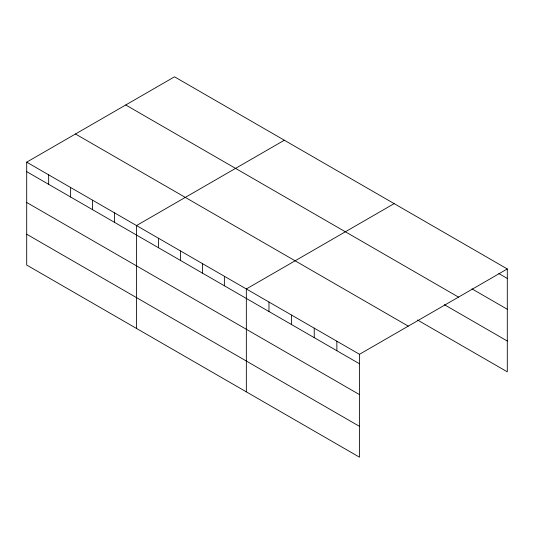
<?xml version="1.0" encoding="UTF-8"?>
<svg xmlns="http://www.w3.org/2000/svg" width="534" height="534" viewBox="0 0 534 534"><rect width="100%" height="100%" fill="white"/><g stroke="black" fill="none" stroke-linecap="round" stroke-linejoin="round"><path stroke-width="0.8" d="M26.7 162.156L359.489 354.289L359.489 457.184L26.7 265.051L26.7 162.156L174.511 76.816L507.3 268.949L507.3 371.844L417.488 319.993M284.335 140.222L136.517 225.555L136.517 328.457M394.152 203.621L246.341 288.961L246.341 391.863M359.489 354.289L507.3 268.949M498.816 273.541L507.3 278.441M471.943 288.854L507.3 309.266M125.737 104.978L458.519 297.111M444.361 304.687L507.3 341.026M75.481 133.994L408.263 326.127M26.7 171.648L359.489 363.781M26.7 202.473L359.489 394.606M26.7 234.226L359.489 426.359M336.861 341.219L336.861 350.711M314.232 328.156L314.232 337.648M291.597 315.093L291.597 324.585M268.969 302.024L268.969 311.522M224.373 276.278L224.373 285.77M202.413 263.596L202.413 273.094M180.445 250.92L180.445 260.412M158.485 238.237L158.485 247.729M114.556 212.872L114.556 222.371M92.589 200.197L92.589 209.688M70.628 187.514L70.628 197.006M48.661 174.832L48.661 184.323"/></g></svg>
